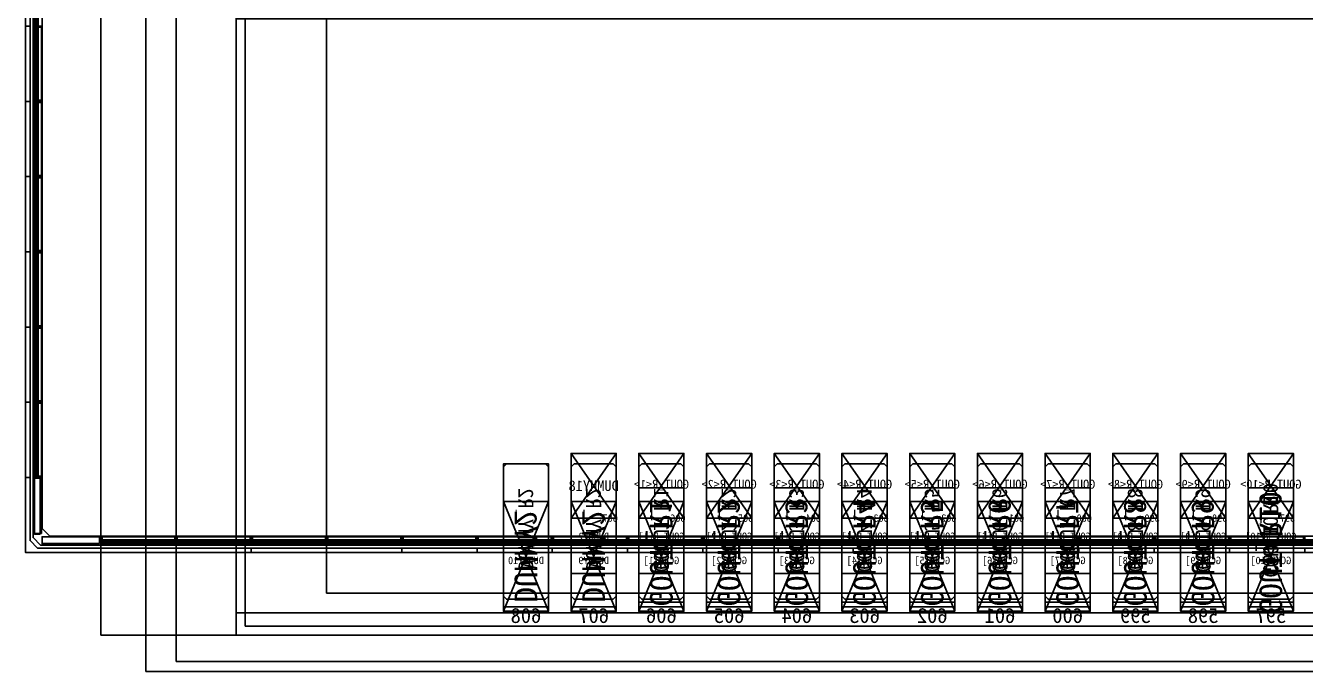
# Model space of a CAD drawing. Header units: millimetres. Extents: x 427 to 2444, y 137 to 817.
# Drawn here: x 1588.571 to 1589.422, y 288.384 to 288.813 of the extents above; entities that cross this region are included whole.
import ezdxf
from ezdxf.enums import TextEntityAlignment as Align

# ---------------------------------------------------------------- set-up
doc = ezdxf.new("R2010")
doc.units = ezdxf.units.MM
for name, color, linetype in [('L0', 211, 'Continuous'), ('L102', 91, 'Continuous'), ('L114', 213, 'Continuous'), ('L240', 60, 'Continuous'), ('L241', 200, 'Continuous'), ('L242', 51, 'Continuous'), ('L245', 53, 'Continuous'), ('L246', 93, 'Continuous'), ('L59', 140, 'Continuous'), ('L63', 4, 'Continuous'), ('L98', 150, 'Continuous')]:
    doc.layers.add(name, color=color, linetype=linetype)
doc.styles.add('txt', font='simhei.ttf')

# ---------------------------------------------------------------- blocks, each defined once
blk = doc.blocks.new('HX8394_F_PAD')
at = {"layer": 'L0'}
blk.add_lwpolyline([(-13.86, -0.4025), (-13.86, 0.4025), (13.86, 0.4025), (13.86, -0.4025), (-13.86, -0.4025)], close=True, dxfattribs=at)
at = {"layer": 'L241'}
blk.add_lwpolyline([(-13.9, -0.435), (-13.9, 0.435), (13.9, 0.435), (13.9, -0.435), (-13.9, -0.435)], close=True, dxfattribs=at)
at = {"layer": 'L242'}
for points in [[(13.1595, -0.3935), (13.1575, -0.3915), (13.1575, -0.3055), (13.1595, -0.3035), (13.1855, -0.3035), (13.1875, -0.3055), (13.1875, -0.3915), (13.1855, -0.3935), (13.1595, -0.3935)], [(13.2045, -0.3935), (13.2025, -0.3915), (13.2025, -0.3055), (13.2045, -0.3035), (13.2305, -0.3035), (13.2325, -0.3055), (13.2325, -0.3915), (13.2305, -0.3935), (13.2045, -0.3935)], [(13.2495, -0.3935), (13.2475, -0.3915), (13.2475, -0.3055), (13.2495, -0.3035), (13.2755, -0.3035), (13.2775, -0.3055), (13.2775, -0.3915), (13.2755, -0.3935), (13.2495, -0.3935)], [(13.2945, -0.3935), (13.2925, -0.3915), (13.2925, -0.3055), (13.2945, -0.3035), (13.3205, -0.3035), (13.3225, -0.3055), (13.3225, -0.3915), (13.3205, -0.3935), (13.2945, -0.3935)], [(13.3395, -0.3935), (13.3375, -0.3915), (13.3375, -0.3055), (13.3395, -0.3035), (13.3655, -0.3035), (13.3675, -0.3055), (13.3675, -0.3915), (13.3655, -0.3935), (13.3395, -0.3935)], [(13.3845, -0.3935), (13.3825, -0.3915), (13.3825, -0.3055), (13.3845, -0.3035), (13.4105, -0.3035), (13.4125, -0.3055), (13.4125, -0.3915), (13.4105, -0.3935), (13.3845, -0.3935)], [(13.4295, -0.3935), (13.4275, -0.3915), (13.4275, -0.3055), (13.4295, -0.3035), (13.4555, -0.3035), (13.4575, -0.3055), (13.4575, -0.3915), (13.4555, -0.3935), (13.4295, -0.3935)], [(13.4745, -0.3935), (13.4725, -0.3915), (13.4725, -0.3055), (13.4745, -0.3035), (13.5005, -0.3035), (13.5025, -0.3055), (13.5025, -0.3915), (13.5005, -0.3935), (13.4745, -0.3935)], [(13.5195, -0.3935), (13.5175, -0.3915), (13.5175, -0.3055), (13.5195, -0.3035), (13.5455, -0.3035), (13.5475, -0.3055), (13.5475, -0.3915), (13.5455, -0.3935), (13.5195, -0.3935)], [(13.5645, -0.3935), (13.5625, -0.3915), (13.5625, -0.3055), (13.5645, -0.3035), (13.5905, -0.3035), (13.5925, -0.3055), (13.5925, -0.3915), (13.5905, -0.3935), (13.5645, -0.3935)], [(13.6095, -0.3935), (13.6075, -0.3915), (13.6075, -0.3055), (13.6095, -0.3035), (13.6355, -0.3035), (13.6375, -0.3055), (13.6375, -0.3915), (13.6355, -0.3935), (13.6095, -0.3935)], [(13.6545, -0.3935), (13.6525, -0.3915), (13.6525, -0.3055), (13.6545, -0.3035), (13.6805, -0.3035), (13.6825, -0.3055), (13.6825, -0.3915), (13.6805, -0.3935), (13.6545, -0.3935)]]:
    blk.add_lwpolyline(points, close=True, dxfattribs=at)
at = {"layer": 'L240', "style": 'txt'}
for s, p in [('CGOUT_R10', (13.1725, -0.346834)), ('CGOUT_R9', (13.2175, -0.346834)), ('CGOUT_R8', (13.2625, -0.346834)), ('CGOUT_R7', (13.3075, -0.346834)), ('CGOUT_R6', (13.3525, -0.346834)), ('CGOUT_R5', (13.3975, -0.346834)), ('CGOUT_R4', (13.4425, -0.346834)), ('CGOUT_R3', (13.4875, -0.346834)), ('CGOUT_R2', (13.5325, -0.346834)), ('CGOUT_R1', (13.5775, -0.346834)), ('DUMMY_R2', (13.6225, -0.346834)), ('DUMMY_R2', (13.6675, -0.346834))]:
    blk.add_text(s, height=0.01, rotation=90, dxfattribs=at).set_placement(p, align=Align.MIDDLE_CENTER)
blk = doc.blocks.new('NTBUMP_73X30')
at = {"color": 5, "linetype": 'Continuous'}
blk.add_lwpolyline([(-0.015, 0.04), (0.015, -0.033), (0.015, 0.04), (-0.015, -0.033)], dxfattribs=at)
at = {"layer": 'L242', "color": 5}
blk.add_lwpolyline([(-0.015, -0.033), (-0.015, 0.04), (0.015, 0.04), (0.015, -0.033), (-0.015, -0.033)], close=True, dxfattribs=at)
blk = doc.blocks.new('ILI9881C_AA_NTBUMP_PM_875UM')
at = {"layer": 'L241'}
blk.add_lwpolyline([(-13.92, -0.4375), (-13.92, 0.4375), (13.92, 0.4375), (13.92, -0.4375), (-13.92, -0.4375)], close=True, dxfattribs=at)
for p in [(13.1725, -0.3645), (13.2175, -0.3645), (13.2625, -0.3645), (13.3075, -0.3645), (13.3525, -0.3645), (13.3975, -0.3645), (13.4425, -0.3645), (13.4875, -0.3645), (13.5325, -0.3645), (13.5775, -0.3645), (13.6225, -0.3645), (13.6675, -0.3645)]:
    blk.add_blockref('NTBUMP_73X30', p)
at = {"layer": 'L246', "style": 'txt'}
for s, p in [('GOUT_R10', (13.1725, -0.3585)), ('GOUT_R9', (13.2175, -0.3585)), ('GOUT_R8', (13.2625, -0.3585)), ('GOUT_R7', (13.3075, -0.3585)), ('GOUT_R6', (13.3525, -0.3585)), ('GOUT_R5', (13.3975, -0.3585)), ('GOUT_R4', (13.4425, -0.3585)), ('GOUT_R3', (13.4875, -0.3585)), ('GOUT_R2', (13.5325, -0.3585)), ('GOUT_R1', (13.5775, -0.3585)), ('DUMMY2', (13.6225, -0.361)), ('DUMMY2', (13.6675, -0.361))]:
    blk.add_text(s, height=0.015, rotation=90, dxfattribs=at).set_placement(p, align=Align.MIDDLE_CENTER)
for s, p in [('597', (13.1725, -0.400279)), ('598', (13.2175, -0.400279)), ('599', (13.2625, -0.400279)), ('600', (13.3075, -0.400279)), ('601', (13.3525, -0.400279)), ('602', (13.3975, -0.400279)), ('603', (13.4425, -0.400279)), ('604', (13.4875, -0.400279)), ('605', (13.5325, -0.400279)), ('606', (13.5775, -0.400279)), ('607', (13.6225, -0.400279)), ('608', (13.6675, -0.400279))]:
    blk.add_text(s, height=0.01, dxfattribs=at).set_placement(p, align=Align.MIDDLE_CENTER)
blk = doc.blocks.new('INPUT_BUMP')
at = {"layer": 'L102'}
for points in [[(0.014, 0.04), (0.014, 0.041), (0.015, 0.041), (0.015, 0.04), (0.014, 0.04)], [(0.014, 0.039), (0.014, 0.04), (0.015, 0.04), (0.015, 0.039), (0.014, 0.039)], [(0.015, 0.04), (0.015, 0.041), (0.016, 0.041), (0.016, 0.04), (0.015, 0.04)], [(0.015, 0.039), (0.015, 0.04), (0.016, 0.04), (0.016, 0.039), (0.015, 0.039)]]:
    blk.add_lwpolyline(points, close=True, dxfattribs=at)
at = {"layer": 'L242'}
blk.add_lwpolyline([(0, 0.01), (0, 0.08), (0.03, 0.08), (0.03, 0.01), (0, 0.01)], close=True, dxfattribs=at)
blk = doc.blocks.new('JD9365Z_PAD_20170829_Y880')
at = {"layer": 'L241'}
blk.add_lwpolyline([(-13.95, -0.41), (-13.95, 0.41), (13.95, 0.41), (13.95, -0.41), (-13.95, -0.41)], close=True, dxfattribs=at)
at = {"row_count": 1, "column_count": 27, "row_spacing": 0.08, "column_spacing": 0.045}
blk.add_blockref('INPUT_BUMP', (12.4825, -0.401), dxfattribs=at)
at = {"layer": 'L240', "style": 'txt'}
for s, p in [('GCKR[10]', (13.1725, -0.360167)), ('GCKR[9]', (13.2175, -0.360167)), ('GCKR[8]', (13.2625, -0.360167)), ('GCKR[7]', (13.3075, -0.360167)), ('GCKR[6]', (13.3525, -0.360167)), ('GCKR[5]', (13.3975, -0.360167)), ('GCKR[4]', (13.4425, -0.360167)), ('GCKR[3]', (13.4875, -0.360167)), ('GCKR[2]', (13.5325, -0.360167)), ('GCKR[1]', (13.5775, -0.360167)), ('DUMMY9', (13.6225, -0.360167)), ('DUMMY10', (13.6675, -0.360167))]:
    blk.add_text(s, height=0.005, dxfattribs=at).set_placement(p, align=Align.MIDDLE_CENTER)
blk = doc.blocks.new('NV3052C3P_BUMP_ORI_20190911')
at = {"layer": 'L241'}
blk.add_lwpolyline([(-13.8, -0.398), (-13.8, 0.398), (13.8, 0.398), (13.8, -0.398), (-13.8, -0.398)], close=True, dxfattribs=at)
at = {"layer": 'L242'}
for points in [[(13.1575, -0.385), (13.1575, -0.337), (13.1875, -0.337), (13.1875, -0.385), (13.1575, -0.385)], [(13.2025, -0.385), (13.2025, -0.337), (13.2325, -0.337), (13.2325, -0.385), (13.2025, -0.385)], [(13.2475, -0.385), (13.2475, -0.337), (13.2775, -0.337), (13.2775, -0.385), (13.2475, -0.385)], [(13.2925, -0.385), (13.2925, -0.337), (13.3225, -0.337), (13.3225, -0.385), (13.2925, -0.385)], [(13.3375, -0.385), (13.3375, -0.337), (13.3675, -0.337), (13.3675, -0.385), (13.3375, -0.385)], [(13.3825, -0.385), (13.3825, -0.337), (13.4125, -0.337), (13.4125, -0.385), (13.3825, -0.385)], [(13.4275, -0.385), (13.4275, -0.337), (13.4575, -0.337), (13.4575, -0.385), (13.4275, -0.385)], [(13.4725, -0.385), (13.4725, -0.337), (13.5025, -0.337), (13.5025, -0.385), (13.4725, -0.385)], [(13.5175, -0.385), (13.5175, -0.337), (13.5475, -0.337), (13.5475, -0.385), (13.5175, -0.385)], [(13.5625, -0.385), (13.5625, -0.337), (13.5925, -0.337), (13.5925, -0.385), (13.5625, -0.385)], [(13.6075, -0.385), (13.6075, -0.337), (13.6375, -0.337), (13.6375, -0.385), (13.6075, -0.385)]]:
    blk.add_lwpolyline(points, close=True, dxfattribs=at)
at = {"layer": 'L245', "style": 'txt'}
for s, p in [('GOUT_R[10]', (13.172473, -0.360167)), ('GOUT_R[9]', (13.217473, -0.360167)), ('GOUT_R[8]', (13.262473, -0.360167)), ('GOUT_R[7]', (13.307473, -0.360167)), ('GOUT_R[6]', (13.352473, -0.360167)), ('GOUT_R[5]', (13.397473, -0.360167)), ('GOUT_R[4]', (13.442473, -0.360167)), ('GOUT_R[3]', (13.487473, -0.360167)), ('GOUT_R[2]', (13.532473, -0.360167)), ('GOUT_R[1]', (13.577473, -0.360167)), ('DUMMY2', (13.622473, -0.360167))]:
    blk.add_text(s, height=0.005, dxfattribs=at).set_placement(p, align=Align.MIDDLE_CENTER)
blk = doc.blocks.new('BUMP_30_76')
at = {"layer": 'L242'}
blk.add_lwpolyline([(-0.015, -0.0195), (-0.015, 0.0565), (0.015, 0.0565), (0.015, -0.0195), (-0.015, -0.0195)], close=True, dxfattribs=at)
blk = doc.blocks.new('FL11283_A_OTHER')
at = {"layer": 'L241'}
blk.add_lwpolyline([(-13.86, -0.41), (-13.86, 0.41), (13.86, 0.41), (13.86, 0.404), (-13.854, 0.404), (-13.854, -0.404), (13.854, -0.404), (13.854, 0.404), (13.86, 0.404), (13.86, -0.41), (-13.86, -0.41)], close=True, dxfattribs=at)
at = {"layer": 'L59'}
for points in [[(-13.86, -0.41), (-13.86, 0.41), (13.86, 0.41), (13.86, -0.41), (-13.86, -0.41)], [(0, -0.41), (0, 0), (13.86, 0), (13.86, -0.41), (0, -0.41)]]:
    blk.add_lwpolyline(points, close=True, dxfattribs=at)
for p in [(13.1725, -0.3685), (13.2175, -0.3685), (13.2625, -0.3685), (13.3075, -0.3685), (13.3525, -0.3685), (13.3975, -0.3685), (13.4425, -0.3685), (13.4875, -0.3685), (13.5325, -0.3685), (13.5775, -0.3685)]:
    blk.add_blockref('BUMP_30_76', p)
at = {"layer": 'L102', "style": 'txt'}
for s, p in [('GOUT10_R', (13.1725, -0.344334)), ('GOUT9_R', (13.2175, -0.344334)), ('GOUT8_R', (13.2625, -0.344334)), ('GOUT7_R', (13.3075, -0.344334)), ('GOUT6_R', (13.3525, -0.344334)), ('GOUT5_R', (13.3975, -0.344334)), ('GOUT4_R', (13.4425, -0.344334)), ('GOUT3_R', (13.4875, -0.344334)), ('GOUT2_R', (13.5325, -0.344334)), ('GOUT1_R', (13.5775, -0.344334))]:
    blk.add_text(s, height=0.01, rotation=90, dxfattribs=at).set_placement(p, align=Align.MIDDLE_CENTER)
blk = doc.blocks.new('GC9702_ANALOG_PAD_BUMP')
at = {"color": 5, "linetype": 'Continuous'}
blk.add_lwpolyline([(-0.015, 0.0215), (0.015, -0.0215), (0.015, 0.0215), (-0.015, -0.0215)], dxfattribs=at)
at = {"layer": 'L242', "color": 5}
blk.add_lwpolyline([(-0.015, -0.0215), (-0.015, 0.0215), (0.015, 0.0215), (0.015, -0.0215), (-0.015, -0.0215)], close=True, dxfattribs=at)
blk = doc.blocks.new('GC9702_BUMP_NOCOMPENSATION')
at = {"layer": 'L114'}
for points in [[(13.989, -0.035), (13.989, 0.015), (13.995, 0.015), (13.995, -0.035), (13.989, -0.035)], [(13.989, -0.035), (13.989, 0.015), (13.995, 0.015), (13.995, -0.035), (13.989, -0.035)], [(13.989, -0.085), (13.989, -0.035), (13.995, -0.035), (13.995, -0.085), (13.989, -0.085)], [(13.989, -0.085), (13.989, -0.035), (13.995, -0.035), (13.995, -0.085), (13.989, -0.085)], [(13.98943, -0.08418), (13.98943, -0.03574), (13.994, -0.03574), (13.994, -0.08418), (13.98943, -0.08418)], [(13.98943, -0.08418), (13.98943, -0.03574), (13.994, -0.03574), (13.994, -0.08418), (13.98943, -0.08418)], [(13.989, -0.135), (13.989, -0.085), (13.995, -0.085), (13.995, -0.135), (13.989, -0.135)], [(13.989, -0.135), (13.989, -0.085), (13.995, -0.085), (13.995, -0.135), (13.989, -0.135)], [(13.98943, -0.13418), (13.98943, -0.08574), (13.994, -0.08574), (13.994, -0.13418), (13.98943, -0.13418)], [(13.98943, -0.13418), (13.98943, -0.08574), (13.994, -0.08574), (13.994, -0.13418), (13.98943, -0.13418)], [(13.989, -0.185), (13.989, -0.135), (13.995, -0.135), (13.995, -0.185), (13.989, -0.185)], [(13.989, -0.185), (13.989, -0.135), (13.995, -0.135), (13.995, -0.185), (13.989, -0.185)], [(13.98943, -0.18418), (13.98943, -0.13574), (13.994, -0.13574), (13.994, -0.18418), (13.98943, -0.18418)], [(13.98943, -0.18418), (13.98943, -0.13574), (13.994, -0.13574), (13.994, -0.18418), (13.98943, -0.18418)], [(13.989, -0.235), (13.989, -0.185), (13.995, -0.185), (13.995, -0.235), (13.989, -0.235)], [(13.989, -0.235), (13.989, -0.185), (13.995, -0.185), (13.995, -0.235), (13.989, -0.235)], [(13.98943, -0.23418), (13.98943, -0.18574), (13.994, -0.18574), (13.994, -0.23418), (13.98943, -0.23418)], [(13.98943, -0.23418), (13.98943, -0.18574), (13.994, -0.18574), (13.994, -0.23418), (13.98943, -0.23418)], [(13.989, -0.285), (13.989, -0.235), (13.995, -0.235), (13.995, -0.285), (13.989, -0.285)], [(13.989, -0.285), (13.989, -0.235), (13.995, -0.235), (13.995, -0.285), (13.989, -0.285)], [(13.98943, -0.28418), (13.98943, -0.23574), (13.994, -0.23574), (13.994, -0.28418), (13.98943, -0.28418)], [(13.98943, -0.28418), (13.98943, -0.23574), (13.994, -0.23574), (13.994, -0.28418), (13.98943, -0.28418)], [(13.989, -0.335), (13.989, -0.285), (13.995, -0.285), (13.995, -0.335), (13.989, -0.335)], [(13.989, -0.335), (13.989, -0.285), (13.995, -0.285), (13.995, -0.335), (13.989, -0.335)], [(13.98943, -0.33418), (13.98943, -0.28574), (13.994, -0.28574), (13.994, -0.33418), (13.98943, -0.33418)], [(13.98943, -0.33418), (13.98943, -0.28574), (13.994, -0.28574), (13.994, -0.33418), (13.98943, -0.33418)], [(13.95, -0.374), (13.984, -0.374), (13.989, -0.369), (13.989, -0.335), (13.995, -0.335), (13.995, -0.375), (13.99, -0.38), (13.95, -0.38), (13.95, -0.374)], [(13.95, -0.374), (13.984, -0.374), (13.989, -0.369), (13.989, -0.335), (13.995, -0.335), (13.995, -0.375), (13.99, -0.38), (13.95, -0.38), (13.95, -0.374)], [(13.98943, -0.37238), (13.98943, -0.33512), (13.994, -0.33512), (13.994, -0.37238), (13.98943, -0.37238)], [(13.98943, -0.37238), (13.98943, -0.33512), (13.994, -0.33512), (13.994, -0.37238), (13.98943, -0.37238)], [(13.99038, -0.37281), (13.99038, -0.33555), (13.994, -0.33555), (13.994, -0.37281), (13.99038, -0.37281)], [(13.99038, -0.37281), (13.99038, -0.33555), (13.994, -0.33555), (13.994, -0.37281), (13.99038, -0.37281)], [(13.1, -0.38), (13.1, -0.374), (13.15, -0.374), (13.15, -0.38), (13.1, -0.38)], [(13.1, -0.38), (13.1, -0.374), (13.15, -0.374), (13.15, -0.38), (13.1, -0.38)], [(13.15, -0.38), (13.15, -0.374), (13.2, -0.374), (13.2, -0.38), (13.15, -0.38)], [(13.15, -0.38), (13.15, -0.374), (13.2, -0.374), (13.2, -0.38), (13.15, -0.38)], [(13.2, -0.38), (13.2, -0.374), (13.25, -0.374), (13.25, -0.38), (13.2, -0.38)], [(13.2, -0.38), (13.2, -0.374), (13.25, -0.374), (13.25, -0.38), (13.2, -0.38)], [(13.25, -0.38), (13.25, -0.374), (13.3, -0.374), (13.3, -0.38), (13.25, -0.38)], [(13.25, -0.38), (13.25, -0.374), (13.3, -0.374), (13.3, -0.38), (13.25, -0.38)], [(13.3, -0.38), (13.3, -0.374), (13.35, -0.374), (13.35, -0.38), (13.3, -0.38)], [(13.3, -0.38), (13.3, -0.374), (13.35, -0.374), (13.35, -0.38), (13.3, -0.38)], [(13.35, -0.38), (13.35, -0.374), (13.4, -0.374), (13.4, -0.38), (13.35, -0.38)], [(13.35, -0.38), (13.35, -0.374), (13.4, -0.374), (13.4, -0.38), (13.35, -0.38)], [(13.4, -0.38), (13.4, -0.374), (13.45, -0.374), (13.45, -0.38), (13.4, -0.38)], [(13.4, -0.38), (13.4, -0.374), (13.45, -0.374), (13.45, -0.38), (13.4, -0.38)], [(13.45, -0.38), (13.45, -0.374), (13.5, -0.374), (13.5, -0.38), (13.45, -0.38)], [(13.45, -0.38), (13.45, -0.374), (13.5, -0.374), (13.5, -0.38), (13.45, -0.38)], [(13.5, -0.38), (13.5, -0.374), (13.55, -0.374), (13.55, -0.38), (13.5, -0.38)], [(13.5, -0.38), (13.5, -0.374), (13.55, -0.374), (13.55, -0.38), (13.5, -0.38)], [(13.55, -0.38), (13.55, -0.374), (13.6, -0.374), (13.6, -0.38), (13.55, -0.38)], [(13.55, -0.38), (13.55, -0.374), (13.6, -0.374), (13.6, -0.38), (13.55, -0.38)], [(13.6, -0.38), (13.6, -0.374), (13.65, -0.374), (13.65, -0.38), (13.6, -0.38)], [(13.6, -0.38), (13.6, -0.374), (13.65, -0.374), (13.65, -0.38), (13.6, -0.38)], [(13.65, -0.38), (13.65, -0.374), (13.7, -0.374), (13.7, -0.38), (13.65, -0.38)], [(13.65, -0.38), (13.65, -0.374), (13.7, -0.374), (13.7, -0.38), (13.65, -0.38)], [(13.7, -0.38), (13.7, -0.374), (13.75, -0.374), (13.75, -0.38), (13.7, -0.38)], [(13.7, -0.38), (13.7, -0.374), (13.75, -0.374), (13.75, -0.38), (13.7, -0.38)], [(13.75, -0.38), (13.75, -0.374), (13.8, -0.374), (13.8, -0.38), (13.75, -0.38)], [(13.75, -0.38), (13.75, -0.374), (13.8, -0.374), (13.8, -0.38), (13.75, -0.38)], [(13.8, -0.38), (13.8, -0.374), (13.85, -0.374), (13.85, -0.38), (13.8, -0.38)], [(13.8, -0.38), (13.8, -0.374), (13.85, -0.374), (13.85, -0.38), (13.8, -0.38)], [(13.85, -0.38), (13.85, -0.374), (13.9, -0.374), (13.9, -0.38), (13.85, -0.38)], [(13.85, -0.38), (13.85, -0.374), (13.9, -0.374), (13.9, -0.38), (13.85, -0.38)], [(13.9, -0.38), (13.9, -0.374), (13.95, -0.374), (13.95, -0.38), (13.9, -0.38)], [(13.9, -0.38), (13.9, -0.374), (13.95, -0.374), (13.95, -0.38), (13.9, -0.38)], [(13.15074, -0.379), (13.15074, -0.37443), (13.19918, -0.37443), (13.19918, -0.379), (13.15074, -0.379)], [(13.15074, -0.379), (13.15074, -0.37443), (13.19918, -0.37443), (13.19918, -0.379), (13.15074, -0.379)], [(13.20074, -0.379), (13.20074, -0.37443), (13.24918, -0.37443), (13.24918, -0.379), (13.20074, -0.379)], [(13.20074, -0.379), (13.20074, -0.37443), (13.24918, -0.37443), (13.24918, -0.379), (13.20074, -0.379)], [(13.25074, -0.379), (13.25074, -0.37443), (13.29918, -0.37443), (13.29918, -0.379), (13.25074, -0.379)], [(13.25074, -0.379), (13.25074, -0.37443), (13.29918, -0.37443), (13.29918, -0.379), (13.25074, -0.379)], [(13.30074, -0.379), (13.30074, -0.37443), (13.34918, -0.37443), (13.34918, -0.379), (13.30074, -0.379)], [(13.30074, -0.379), (13.30074, -0.37443), (13.34918, -0.37443), (13.34918, -0.379), (13.30074, -0.379)], [(13.35074, -0.379), (13.35074, -0.37443), (13.39918, -0.37443), (13.39918, -0.379), (13.35074, -0.379)], [(13.35074, -0.379), (13.35074, -0.37443), (13.39918, -0.37443), (13.39918, -0.379), (13.35074, -0.379)], [(13.40074, -0.379), (13.40074, -0.37443), (13.44918, -0.37443), (13.44918, -0.379), (13.40074, -0.379)], [(13.40074, -0.379), (13.40074, -0.37443), (13.44918, -0.37443), (13.44918, -0.379), (13.40074, -0.379)], [(13.45074, -0.379), (13.45074, -0.37443), (13.49918, -0.37443), (13.49918, -0.379), (13.45074, -0.379)], [(13.45074, -0.379), (13.45074, -0.37443), (13.49918, -0.37443), (13.49918, -0.379), (13.45074, -0.379)], [(13.50074, -0.379), (13.50074, -0.37443), (13.54918, -0.37443), (13.54918, -0.379), (13.50074, -0.379)], [(13.50074, -0.379), (13.50074, -0.37443), (13.54918, -0.37443), (13.54918, -0.379), (13.50074, -0.379)], [(13.55074, -0.379), (13.55074, -0.37443), (13.59918, -0.37443), (13.59918, -0.379), (13.55074, -0.379)], [(13.55074, -0.379), (13.55074, -0.37443), (13.59918, -0.37443), (13.59918, -0.379), (13.55074, -0.379)], [(13.60074, -0.379), (13.60074, -0.37443), (13.64918, -0.37443), (13.64918, -0.379), (13.60074, -0.379)], [(13.60074, -0.379), (13.60074, -0.37443), (13.64918, -0.37443), (13.64918, -0.379), (13.60074, -0.379)], [(13.65074, -0.379), (13.65074, -0.37443), (13.69918, -0.37443), (13.69918, -0.379), (13.65074, -0.379)], [(13.65074, -0.379), (13.65074, -0.37443), (13.69918, -0.37443), (13.69918, -0.379), (13.65074, -0.379)], [(13.70074, -0.379), (13.70074, -0.37443), (13.74918, -0.37443), (13.74918, -0.379), (13.70074, -0.379)], [(13.70074, -0.379), (13.70074, -0.37443), (13.74918, -0.37443), (13.74918, -0.379), (13.70074, -0.379)], [(13.75074, -0.379), (13.75074, -0.37443), (13.79918, -0.37443), (13.79918, -0.379), (13.75074, -0.379)], [(13.75074, -0.379), (13.75074, -0.37443), (13.79918, -0.37443), (13.79918, -0.379), (13.75074, -0.379)], [(13.80074, -0.379), (13.80074, -0.37443), (13.84918, -0.37443), (13.84918, -0.379), (13.80074, -0.379)], [(13.80074, -0.379), (13.80074, -0.37443), (13.84918, -0.37443), (13.84918, -0.379), (13.80074, -0.379)], [(13.85074, -0.379), (13.85074, -0.37443), (13.89918, -0.37443), (13.89918, -0.379), (13.85074, -0.379)], [(13.85074, -0.379), (13.85074, -0.37443), (13.89918, -0.37443), (13.89918, -0.379), (13.85074, -0.379)], [(13.90074, -0.379), (13.90074, -0.37443), (13.94918, -0.37443), (13.94918, -0.379), (13.90074, -0.379)], [(13.90074, -0.379), (13.90074, -0.37443), (13.94918, -0.37443), (13.94918, -0.379), (13.90074, -0.379)], [(13.95088, -0.379), (13.95088, -0.37443), (13.989, -0.37443), (13.989, -0.379), (13.95088, -0.379)], [(13.95088, -0.379), (13.95088, -0.37443), (13.989, -0.37443), (13.989, -0.379), (13.95088, -0.379)]]:
    blk.add_lwpolyline(points, close=True, dxfattribs=at)
at = {"layer": 'L114', "const_width": 0.004}
for points in [[(13.993, -0.035), (13.993, 0.015)], [(13.993, -0.035), (13.993, 0.015)], [(13.993, -0.035), (13.993, 0.015)], [(13.993, -0.035), (13.993, 0.015)], [(13.993, -0.085), (13.993, -0.035)], [(13.993, -0.085), (13.993, -0.035)], [(13.993, -0.085), (13.993, -0.035)], [(13.993, -0.085), (13.993, -0.035)], [(13.993, -0.135), (13.993, -0.085)], [(13.993, -0.135), (13.993, -0.085)], [(13.993, -0.135), (13.993, -0.085)], [(13.993, -0.135), (13.993, -0.085)], [(13.993, -0.185), (13.993, -0.135)], [(13.993, -0.185), (13.993, -0.135)], [(13.993, -0.185), (13.993, -0.135)], [(13.993, -0.185), (13.993, -0.135)], [(13.993, -0.235), (13.993, -0.185)], [(13.993, -0.235), (13.993, -0.185)], [(13.993, -0.235), (13.993, -0.185)], [(13.993, -0.235), (13.993, -0.185)], [(13.993, -0.285), (13.993, -0.235)], [(13.993, -0.285), (13.993, -0.235)], [(13.993, -0.285), (13.993, -0.235)], [(13.993, -0.285), (13.993, -0.235)], [(13.993, -0.335), (13.993, -0.285)], [(13.993, -0.335), (13.993, -0.285)], [(13.993, -0.335), (13.993, -0.285)], [(13.993, -0.335), (13.993, -0.285)], [(13.1, -0.378), (13.15, -0.378)], [(13.1, -0.378), (13.15, -0.378)], [(13.1, -0.378), (13.15, -0.378)], [(13.1, -0.378), (13.15, -0.378)], [(13.15, -0.378), (13.2, -0.378)], [(13.15, -0.378), (13.2, -0.378)], [(13.15, -0.378), (13.2, -0.378)], [(13.15, -0.378), (13.2, -0.378)], [(13.2, -0.378), (13.25, -0.378)], [(13.2, -0.378), (13.25, -0.378)], [(13.2, -0.378), (13.25, -0.378)], [(13.2, -0.378), (13.25, -0.378)], [(13.25, -0.378), (13.3, -0.378)], [(13.25, -0.378), (13.3, -0.378)], [(13.25, -0.378), (13.3, -0.378)], [(13.25, -0.378), (13.3, -0.378)], [(13.3, -0.378), (13.35, -0.378)], [(13.3, -0.378), (13.35, -0.378)], [(13.3, -0.378), (13.35, -0.378)], [(13.3, -0.378), (13.35, -0.378)], [(13.35, -0.378), (13.4, -0.378)], [(13.35, -0.378), (13.4, -0.378)], [(13.35, -0.378), (13.4, -0.378)], [(13.35, -0.378), (13.4, -0.378)], [(13.4, -0.378), (13.45, -0.378)], [(13.4, -0.378), (13.45, -0.378)], [(13.4, -0.378), (13.45, -0.378)], [(13.4, -0.378), (13.45, -0.378)], [(13.45, -0.378), (13.5, -0.378)], [(13.45, -0.378), (13.5, -0.378)], [(13.45, -0.378), (13.5, -0.378)], [(13.45, -0.378), (13.5, -0.378)], [(13.5, -0.378), (13.55, -0.378)], [(13.5, -0.378), (13.55, -0.378)], [(13.5, -0.378), (13.55, -0.378)], [(13.5, -0.378), (13.55, -0.378)], [(13.55, -0.378), (13.6, -0.378)], [(13.55, -0.378), (13.6, -0.378)], [(13.55, -0.378), (13.6, -0.378)], [(13.55, -0.378), (13.6, -0.378)], [(13.6, -0.378), (13.65, -0.378)], [(13.6, -0.378), (13.65, -0.378)], [(13.6, -0.378), (13.65, -0.378)], [(13.6, -0.378), (13.65, -0.378)], [(13.65, -0.378), (13.7, -0.378)], [(13.65, -0.378), (13.7, -0.378)], [(13.65, -0.378), (13.7, -0.378)], [(13.65, -0.378), (13.7, -0.378)], [(13.7, -0.378), (13.75, -0.378)], [(13.7, -0.378), (13.75, -0.378)], [(13.7, -0.378), (13.75, -0.378)], [(13.7, -0.378), (13.75, -0.378)], [(13.75, -0.378), (13.8, -0.378)], [(13.75, -0.378), (13.8, -0.378)], [(13.75, -0.378), (13.8, -0.378)], [(13.75, -0.378), (13.8, -0.378)], [(13.8, -0.378), (13.85, -0.378)], [(13.8, -0.378), (13.85, -0.378)], [(13.8, -0.378), (13.85, -0.378)], [(13.8, -0.378), (13.85, -0.378)], [(13.85, -0.378), (13.9, -0.378)], [(13.85, -0.378), (13.9, -0.378)], [(13.85, -0.378), (13.9, -0.378)], [(13.85, -0.378), (13.9, -0.378)], [(13.9, -0.378), (13.95, -0.378)], [(13.9, -0.378), (13.95, -0.378)], [(13.9, -0.378), (13.95, -0.378)], [(13.9, -0.378), (13.95, -0.378)]]:
    blk.add_lwpolyline(points, dxfattribs=at)
at = {"layer": 'L241'}
for points in [[(13.997, -0.035), (13.997, 0.015), (14, 0.015), (14, -0.035), (13.997, -0.035)], [(13.997, -0.035), (13.997, 0.015), (14, 0.015), (14, -0.035), (13.997, -0.035)], [(13.997, -0.085), (13.997, -0.035), (14, -0.035), (14, -0.085), (13.997, -0.085)], [(13.997, -0.085), (13.997, -0.035), (14, -0.035), (14, -0.085), (13.997, -0.085)], [(13.997, -0.135), (13.997, -0.085), (14, -0.085), (14, -0.135), (13.997, -0.135)], [(13.997, -0.135), (13.997, -0.085), (14, -0.085), (14, -0.135), (13.997, -0.135)], [(13.997, -0.185), (13.997, -0.135), (14, -0.135), (14, -0.185), (13.997, -0.185)], [(13.997, -0.185), (13.997, -0.135), (14, -0.135), (14, -0.185), (13.997, -0.185)], [(13.997, -0.235), (13.997, -0.185), (14, -0.185), (14, -0.235), (13.997, -0.235)], [(13.997, -0.235), (13.997, -0.185), (14, -0.185), (14, -0.235), (13.997, -0.235)], [(13.997, -0.285), (13.997, -0.235), (14, -0.235), (14, -0.285), (13.997, -0.285)], [(13.997, -0.285), (13.997, -0.235), (14, -0.235), (14, -0.285), (13.997, -0.285)], [(13.997, -0.335), (13.997, -0.285), (14, -0.285), (14, -0.335), (13.997, -0.335)], [(13.997, -0.335), (13.997, -0.285), (14, -0.285), (14, -0.335), (13.997, -0.335)], [(13.95, -0.382), (13.992, -0.382), (13.997, -0.377), (13.997, -0.335), (14, -0.335), (14, -0.385), (13.95, -0.385), (13.95, -0.382)], [(13.95, -0.382), (13.992, -0.382), (13.997, -0.377), (13.997, -0.335), (14, -0.335), (14, -0.385), (13.95, -0.385), (13.95, -0.382)], [(13.1, -0.385), (13.1, -0.382), (13.15, -0.382), (13.15, -0.385), (13.1, -0.385)], [(13.1, -0.385), (13.1, -0.382), (13.15, -0.382), (13.15, -0.385), (13.1, -0.385)], [(13.15, -0.385), (13.15, -0.382), (13.2, -0.382), (13.2, -0.385), (13.15, -0.385)], [(13.15, -0.385), (13.15, -0.382), (13.2, -0.382), (13.2, -0.385), (13.15, -0.385)], [(13.2, -0.385), (13.2, -0.382), (13.25, -0.382), (13.25, -0.385), (13.2, -0.385)], [(13.2, -0.385), (13.2, -0.382), (13.25, -0.382), (13.25, -0.385), (13.2, -0.385)], [(13.25, -0.385), (13.25, -0.382), (13.3, -0.382), (13.3, -0.385), (13.25, -0.385)], [(13.25, -0.385), (13.25, -0.382), (13.3, -0.382), (13.3, -0.385), (13.25, -0.385)], [(13.3, -0.385), (13.3, -0.382), (13.35, -0.382), (13.35, -0.385), (13.3, -0.385)], [(13.3, -0.385), (13.3, -0.382), (13.35, -0.382), (13.35, -0.385), (13.3, -0.385)], [(13.35, -0.385), (13.35, -0.382), (13.4, -0.382), (13.4, -0.385), (13.35, -0.385)], [(13.35, -0.385), (13.35, -0.382), (13.4, -0.382), (13.4, -0.385), (13.35, -0.385)], [(13.4, -0.385), (13.4, -0.382), (13.45, -0.382), (13.45, -0.385), (13.4, -0.385)], [(13.4, -0.385), (13.4, -0.382), (13.45, -0.382), (13.45, -0.385), (13.4, -0.385)], [(13.45, -0.385), (13.45, -0.382), (13.5, -0.382), (13.5, -0.385), (13.45, -0.385)], [(13.45, -0.385), (13.45, -0.382), (13.5, -0.382), (13.5, -0.385), (13.45, -0.385)], [(13.5, -0.385), (13.5, -0.382), (13.55, -0.382), (13.55, -0.385), (13.5, -0.385)], [(13.5, -0.385), (13.5, -0.382), (13.55, -0.382), (13.55, -0.385), (13.5, -0.385)], [(13.55, -0.385), (13.55, -0.382), (13.6, -0.382), (13.6, -0.385), (13.55, -0.385)], [(13.55, -0.385), (13.55, -0.382), (13.6, -0.382), (13.6, -0.385), (13.55, -0.385)], [(13.6, -0.385), (13.6, -0.382), (13.65, -0.382), (13.65, -0.385), (13.6, -0.385)], [(13.6, -0.385), (13.6, -0.382), (13.65, -0.382), (13.65, -0.385), (13.6, -0.385)], [(13.65, -0.385), (13.65, -0.382), (13.7, -0.382), (13.7, -0.385), (13.65, -0.385)], [(13.65, -0.385), (13.65, -0.382), (13.7, -0.382), (13.7, -0.385), (13.65, -0.385)], [(13.7, -0.385), (13.7, -0.382), (13.75, -0.382), (13.75, -0.385), (13.7, -0.385)], [(13.7, -0.385), (13.7, -0.382), (13.75, -0.382), (13.75, -0.385), (13.7, -0.385)], [(13.75, -0.385), (13.75, -0.382), (13.8, -0.382), (13.8, -0.385), (13.75, -0.385)], [(13.75, -0.385), (13.75, -0.382), (13.8, -0.382), (13.8, -0.385), (13.75, -0.385)], [(13.8, -0.385), (13.8, -0.382), (13.85, -0.382), (13.85, -0.385), (13.8, -0.385)], [(13.8, -0.385), (13.8, -0.382), (13.85, -0.382), (13.85, -0.385), (13.8, -0.385)], [(13.85, -0.385), (13.85, -0.382), (13.9, -0.382), (13.9, -0.385), (13.85, -0.385)], [(13.85, -0.385), (13.85, -0.382), (13.9, -0.382), (13.9, -0.385), (13.85, -0.385)], [(13.9, -0.385), (13.9, -0.382), (13.95, -0.382), (13.95, -0.385), (13.9, -0.385)], [(13.9, -0.385), (13.9, -0.382), (13.95, -0.382), (13.95, -0.385), (13.9, -0.385)]]:
    blk.add_lwpolyline(points, close=True, dxfattribs=at)
at = {"row_count": 1, "column_count": 26, "row_spacing": 0.043, "column_spacing": 0.045}
blk.add_blockref('GC9702_ANALOG_PAD_BUMP', (12.4975, -0.3405), dxfattribs=at)
at = {"layer": 'L114', "style": 'txt'}
for s, p in [('597', (13.1615, -0.362)), ('598', (13.2065, -0.362)), ('599', (13.2515, -0.362)), ('600', (13.2965, -0.362)), ('601', (13.3415, -0.362)), ('602', (13.3865, -0.362)), ('603', (13.4315, -0.362)), ('604', (13.4765, -0.362)), ('605', (13.5215, -0.362)), ('606', (13.5665, -0.362)), ('607', (13.6115, -0.362))]:
    blk.add_text(s, height=0.005, dxfattribs=at).set_placement(p, align=Align.MIDDLE_CENTER)
at = {"layer": 'L98', "style": 'txt'}
for s, height, p in [('GOUT_R<10>', 0.006, (13.1725, -0.3395)), ('GOUT_R<9>', 0.006, (13.2175, -0.3395)), ('GOUT_R<8>', 0.006, (13.2625, -0.3395)), ('GOUT_R<7>', 0.006, (13.3075, -0.3395)), ('GOUT_R<6>', 0.006, (13.3525, -0.3395)), ('GOUT_R<5>', 0.006, (13.3975, -0.3395)), ('GOUT_R<4>', 0.006, (13.4425, -0.3395)), ('GOUT_R<3>', 0.006, (13.4875, -0.3395)), ('GOUT_R<2>', 0.006, (13.5325, -0.3395)), ('GOUT_R<1>', 0.006, (13.5775, -0.3395)), ('DUMMY18', 0.007, (13.6225, -0.3405))]:
    blk.add_text(s, height=height, dxfattribs=at).set_placement(p, align=Align.MIDDLE_CENTER)
blk = doc.blocks.new('IC_GDS_ALL')
for name, p in [('ILI9881C_AA_NTBUMP_PM_875UM', (0, 0)), ('HX8394_F_PAD', (0, 0.004)), ('GC9702_BUMP_NOCOMPENSATION', (0, 0.0265)), ('NV3052C3P_BUMP_ORI_20190911', (0, 0.0125)), ('JD9365Z_PAD_20170829_Y880', (0, -0.0035)), ('FL11283_A_OTHER', (0, -0.0035))]:
    blk.add_blockref(name, p)
blk = doc.blocks.new('INPUT_PAD')
at = {"layer": 'L63'}
blk.add_lwpolyline([(0.01, -0.043), (0.01, 0.062), (0.04, 0.062), (0.04, -0.043), (0.01, -0.043)], close=True, dxfattribs=at)
blk = doc.blocks.new('INPUT_PAD_2TO')
at = {"layer": 'L63'}
blk.add_lwpolyline([(0.001, 0.002), (0.001, 0.1), (0.031, 0.1), (0.031, 0.002), (0.001, 0.002)], close=True, dxfattribs=at)
blk = doc.blocks.new('IC_PAD_ALL')
at = {"row_count": 1, "column_count": 26, "row_spacing": 0.109, "column_spacing": 0.045}
blk.add_blockref('INPUT_PAD', (0, 0), dxfattribs=at)
blk.add_blockref('INPUT_PAD_2TO', (-0.036, -0.045))
blk = doc.blocks.new('IC_ALL')
at = {"yscale": -1, "rotation": 180}
blk.add_blockref('IC_GDS_ALL', (14, 0.4375), dxfattribs=at)
blk.add_blockref('IC_PAD_ALL', (0.3525, 0.083))
blk = doc.blocks.new('IC_FPC_OLB_ALL')
blk.add_blockref('IC_ALL', (1.188, 1.0245))

msp = doc.modelspace()

# ---------------------------------------------------------------- block references
msp.add_blockref('IC_FPC_OLB_ALL', (1587.3832, 287.35944))

doc.saveas('drawing.dxf')
